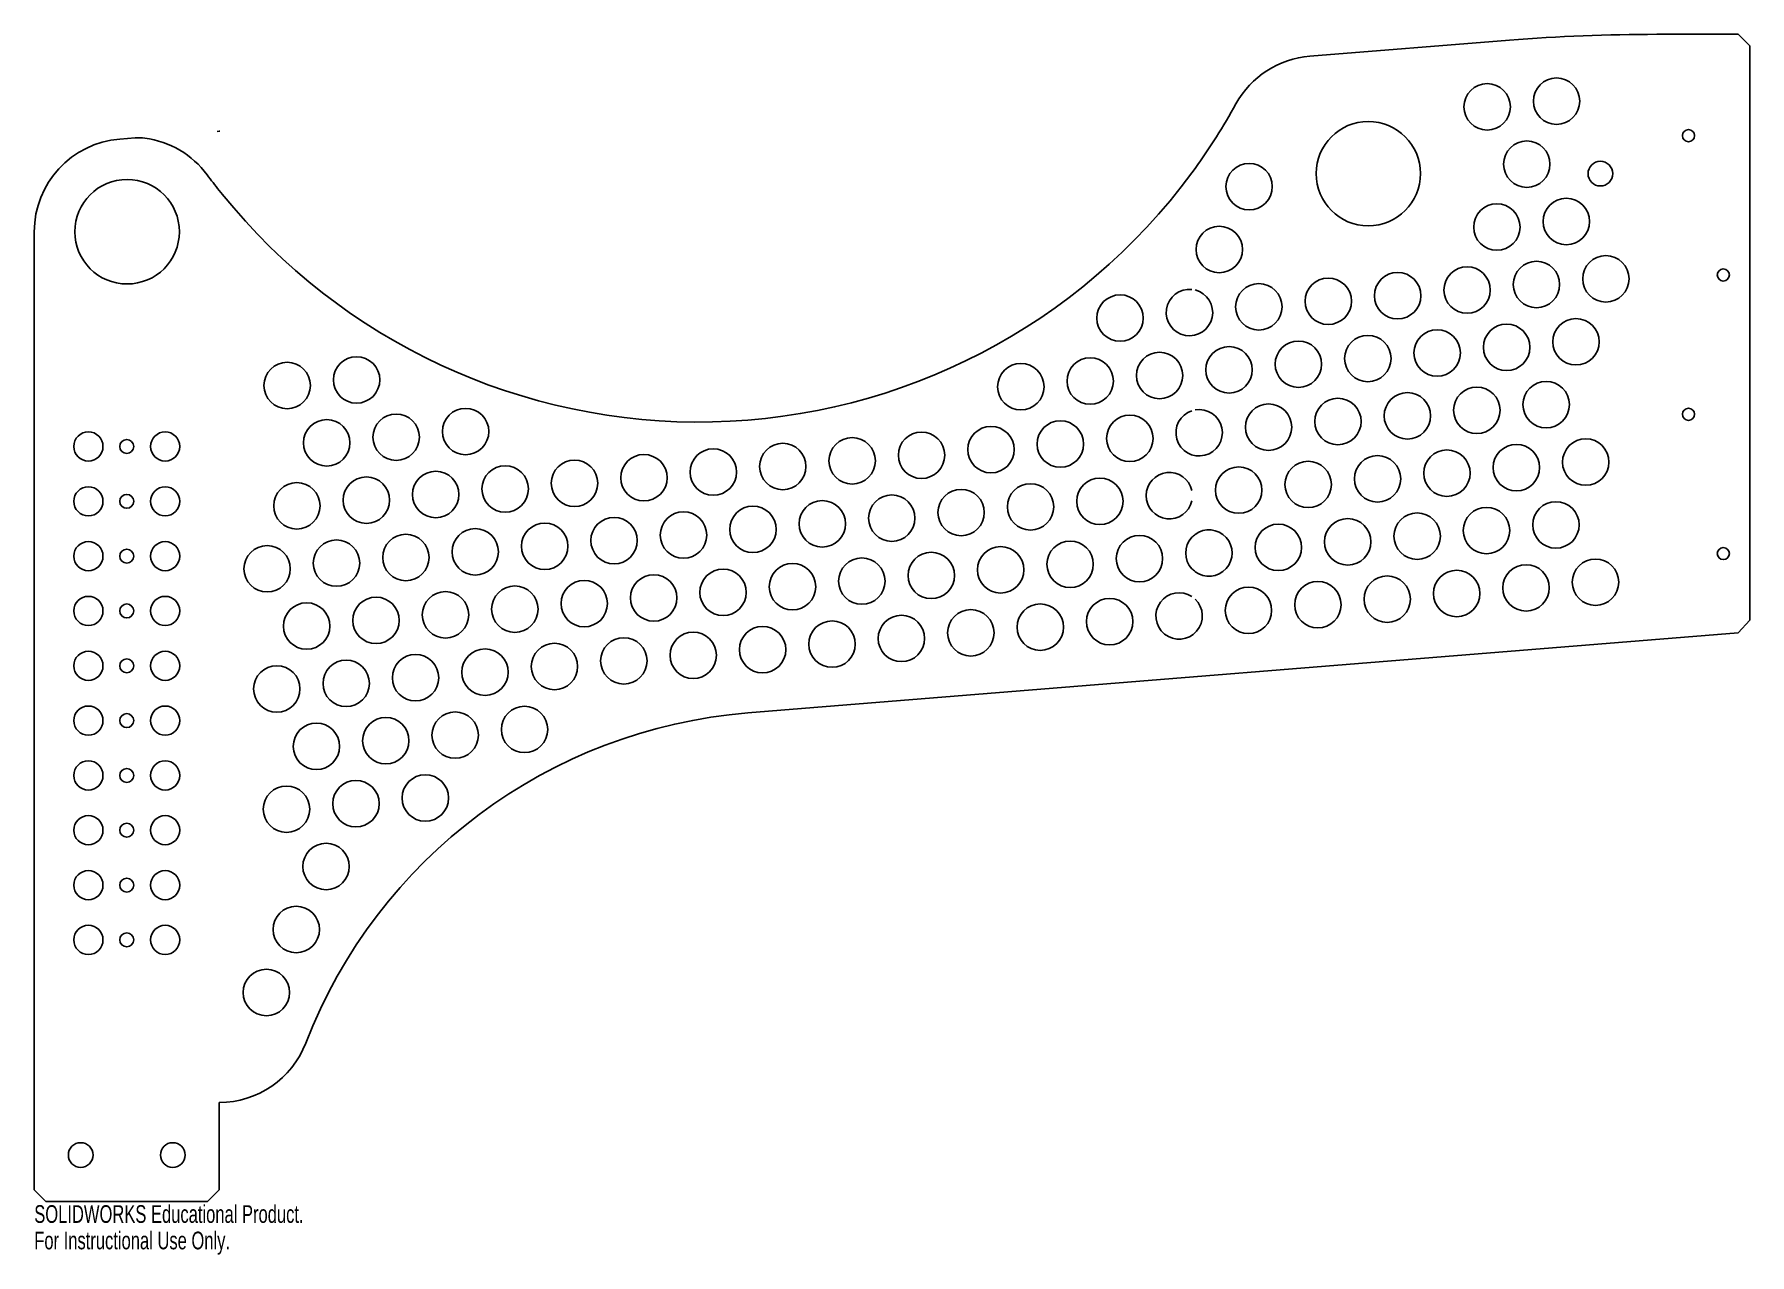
# Model space of a CAD drawing. Header units: inches. Extents: x -1.6 to 16.9, y -1.6 to 11.5.
import ezdxf

# ---------------------------------------------------------------- set-up
doc = ezdxf.new("R2010")
doc.units = ezdxf.units.IN
doc.header["$MEASUREMENT"] = 0
doc.styles.add('SLDTEXTSTYLE0', font='TXT', dxfattribs={"width": 0.7})

msp = doc.modelspace()

# ---------------------------------------------------------------- linework, layer by layer
at = {"color": 7, "linetype": 'Continuous', "lineweight": 25}
for p, q in [((15.88, 11.5), (16.755, 11.5)), ((16.88, 11.375), (16.755, 11.5)), ((14.292, 11.437), (12.143, 11.266)), ((16.88, 11.375), (16.88, 5.192)), ((-0.676, 10.372), (-0.511, 10.385)), ((0.373, 10.455), (0.395, 10.457)), ((0.403, 10.457), (0.373, 10.455)), ((0.395, 10.457), (0.403, 10.457)), ((10.873, 10.008), (10.906, 10.055)), ((0.395, 9.819), (0.429, 9.777)), ((-1.597, 9.375), (-1.597, -0.941)), ((16.755, 5.057), (16.88, 5.192)), ((16.755, 5.057), (6.089, 4.194)), ((0.395, -0.941), (0.395, 0)), ((-1.597, -0.941), (-1.472, -1.066)), ((-1.472, -1.066), (0.27, -1.066)), ((0.27, -1.066), (0.395, -0.941))]:
    msp.add_line(p, q, dxfattribs=at)
for centre, radius in [((14.052, 10.719), 0.25), ((14.8, 10.78), 0.25), ((12.772, 10), 0.562), ((14.479, 10.102), 0.25), ((16.221, 10.409), 0.065), ((11.488, 9.86), 0.25), ((15.272, 10), 0.133), ((-0.597, 9.375), 0.563), ((14.157, 9.425), 0.25), ((14.905, 9.485), 0.25), ((11.167, 9.183), 0.25), ((14.583, 8.807), 0.25), ((15.331, 8.868), 0.25), ((12.341, 8.626), 0.25), ((13.088, 8.686), 0.25), ((13.836, 8.747), 0.25), ((16.596, 8.909), 0.065), ((10.098, 8.445), 0.25), ((11.593, 8.566), 0.25), ((13.514, 8.069), 0.25), ((14.262, 8.13), 0.25), ((15.009, 8.19), 0.25), ((11.272, 7.888), 0.25), ((12.019, 7.948), 0.25), ((12.767, 8.009), 0.25), ((1.127, 7.719), 0.25), ((1.875, 7.779), 0.25), ((9.029, 7.706), 0.25), ((9.777, 7.767), 0.25), ((10.524, 7.827), 0.25), ((14.688, 7.513), 0.25), ((12.445, 7.331), 0.25), ((13.193, 7.392), 0.25), ((13.941, 7.452), 0.25), ((2.301, 7.162), 0.25), ((3.049, 7.223), 0.25), ((10.203, 7.15), 0.25), ((11.698, 7.271), 0.25), ((16.221, 7.409), 0.065), ((-1.014, 7.063), 0.157), ((-0.187, 7.063), 0.157), ((1.553, 7.102), 0.25), ((7.96, 6.968), 0.25), ((8.708, 7.029), 0.25), ((9.455, 7.089), 0.25), ((-0.601, 7.063), 0.075), ((5.717, 6.787), 0.25), ((6.465, 6.847), 0.25), ((7.213, 6.908), 0.25), ((13.619, 6.775), 0.25), ((14.367, 6.835), 0.25), ((15.114, 6.895), 0.25), ((3.475, 6.605), 0.25), ((4.222, 6.666), 0.25), ((4.97, 6.726), 0.25), ((11.376, 6.593), 0.25), ((12.124, 6.654), 0.25), ((12.872, 6.714), 0.25), ((1.232, 6.424), 0.25), ((1.98, 6.485), 0.25), ((2.727, 6.545), 0.25), ((9.134, 6.412), 0.25), ((9.881, 6.472), 0.25), ((-1.014, 6.472), 0.157), ((-0.601, 6.472), 0.075), ((-0.187, 6.472), 0.157), ((6.891, 6.23), 0.25), ((7.639, 6.291), 0.25), ((8.386, 6.351), 0.25), ((14.793, 6.218), 0.25), ((4.648, 6.049), 0.25), ((5.396, 6.109), 0.25), ((6.144, 6.17), 0.25), ((12.55, 6.036), 0.25), ((13.298, 6.097), 0.25), ((14.045, 6.157), 0.25), ((2.406, 5.867), 0.25), ((3.153, 5.928), 0.25), ((3.901, 5.988), 0.25), ((10.307, 5.855), 0.25), ((11.803, 5.976), 0.25), ((-1.014, 5.882), 0.157), ((-0.601, 5.882), 0.075), ((-0.187, 5.882), 0.157), ((0.911, 5.746), 0.25), ((1.658, 5.807), 0.25), ((8.065, 5.674), 0.25), ((8.812, 5.734), 0.25), ((9.56, 5.794), 0.25), ((16.596, 5.909), 0.065), ((5.822, 5.492), 0.25), ((6.57, 5.553), 0.25), ((7.317, 5.613), 0.25), ((13.724, 5.48), 0.25), ((14.471, 5.54), 0.25), ((15.219, 5.601), 0.25), ((3.579, 5.311), 0.25), ((4.327, 5.371), 0.25), ((5.075, 5.432), 0.25), ((11.481, 5.298), 0.25), ((12.229, 5.359), 0.25), ((12.976, 5.419), 0.25), ((-1.014, 5.292), 0.157), ((-0.601, 5.292), 0.075), ((-0.187, 5.292), 0.157), ((1.337, 5.129), 0.25), ((2.084, 5.19), 0.25), ((2.832, 5.25), 0.25), ((9.239, 5.117), 0.25), ((9.986, 5.177), 0.25), ((6.996, 4.935), 0.25), ((7.743, 4.996), 0.25), ((8.491, 5.056), 0.25), ((4.753, 4.754), 0.25), ((5.501, 4.814), 0.25), ((6.248, 4.875), 0.25), ((-1.014, 4.701), 0.157), ((-0.187, 4.701), 0.157), ((2.51, 4.573), 0.25), ((3.258, 4.633), 0.25), ((4.006, 4.694), 0.25), ((-0.601, 4.701), 0.075), ((1.015, 4.452), 0.25), ((1.763, 4.512), 0.25), ((-1.014, 4.111), 0.157), ((-0.187, 4.111), 0.157), ((3.684, 4.016), 0.25), ((-0.601, 4.111), 0.075), ((1.442, 3.834), 0.25), ((2.189, 3.895), 0.25), ((2.937, 3.955), 0.25), ((-1.014, 3.521), 0.157), ((-0.601, 3.521), 0.075), ((-0.187, 3.521), 0.157), ((2.615, 3.278), 0.25), ((1.12, 3.157), 0.25), ((1.868, 3.217), 0.25), ((-1.014, 2.931), 0.157), ((-0.601, 2.931), 0.075), ((-0.187, 2.931), 0.157), ((1.546, 2.54), 0.25), ((-1.014, 2.34), 0.157), ((-0.601, 2.34), 0.075), ((-0.187, 2.34), 0.157), ((1.225, 1.862), 0.25), ((-1.014, 1.75), 0.157), ((-0.187, 1.75), 0.157), ((-0.601, 1.75), 0.075), ((0.903, 1.184), 0.25), ((-1.097, -0.566), 0.133), ((-0.105, -0.566), 0.133)]:
    msp.add_circle(centre, radius, dxfattribs=at)
for centre, radius, start, end in [((15.88, -8.5), 20, 90, 94.5539), ((12.223, 10.269), 1, 94.5539, 151.2608), ((5.561, 13.922), 6.597, 324.1134, 331.2608), ((-0.597, 9.375), 1, 94.5539, 180), ((-0.471, 9.887), 0.5, 82.443, 94.5539), ((-0.537, 9.391), 1, 36.6116, 82.443), ((5.561, 13.922), 6.597, 216.6116, 218.453), ((5.561, 13.922), 6.597, 218.9214, 323.6169), ((10.846, 8.505), 0.25, 83.7929, 75.937), ((10.95, 7.21), 0.25, 108.1113, 100.1367), ((10.629, 6.533), 0.25, 12.9006, 347.0994), ((10.724, 6.287), 0.25, 306.5115, 316.8738), ((11.055, 5.915), 0.25, 233.4885, 126.5115), ((11.055, 5.915), 0.25, 136.8738, 223.1262), ((10.724, 5.544), 0.25, 43.1262, 53.4885), ((10.734, 5.238), 0.25, 56.236, 46.3193), ((6.539, -1.375), 5.587, 94.625, 158.8676), ((0.395, 1), 1, 270, 338.8676)]:
    msp.add_arc(centre, radius, start, end, dxfattribs=at)

# ---------------------------------------------------------------- texts
at = {"color": 7, "linetype": 'Continuous', "char_height": 0.1903, "attachment_point": 1, "style": 'SLDTEXTSTYLE0'}
for s, insert in [('SOLIDWORKS Educational Product.', (-1.597, -1.106)), ('For Instructional Use Only.', (-1.597, -1.391))]:
    msp.add_mtext(s, dxfattribs=dict(at, insert=insert))

doc.saveas('drawing.dxf')
